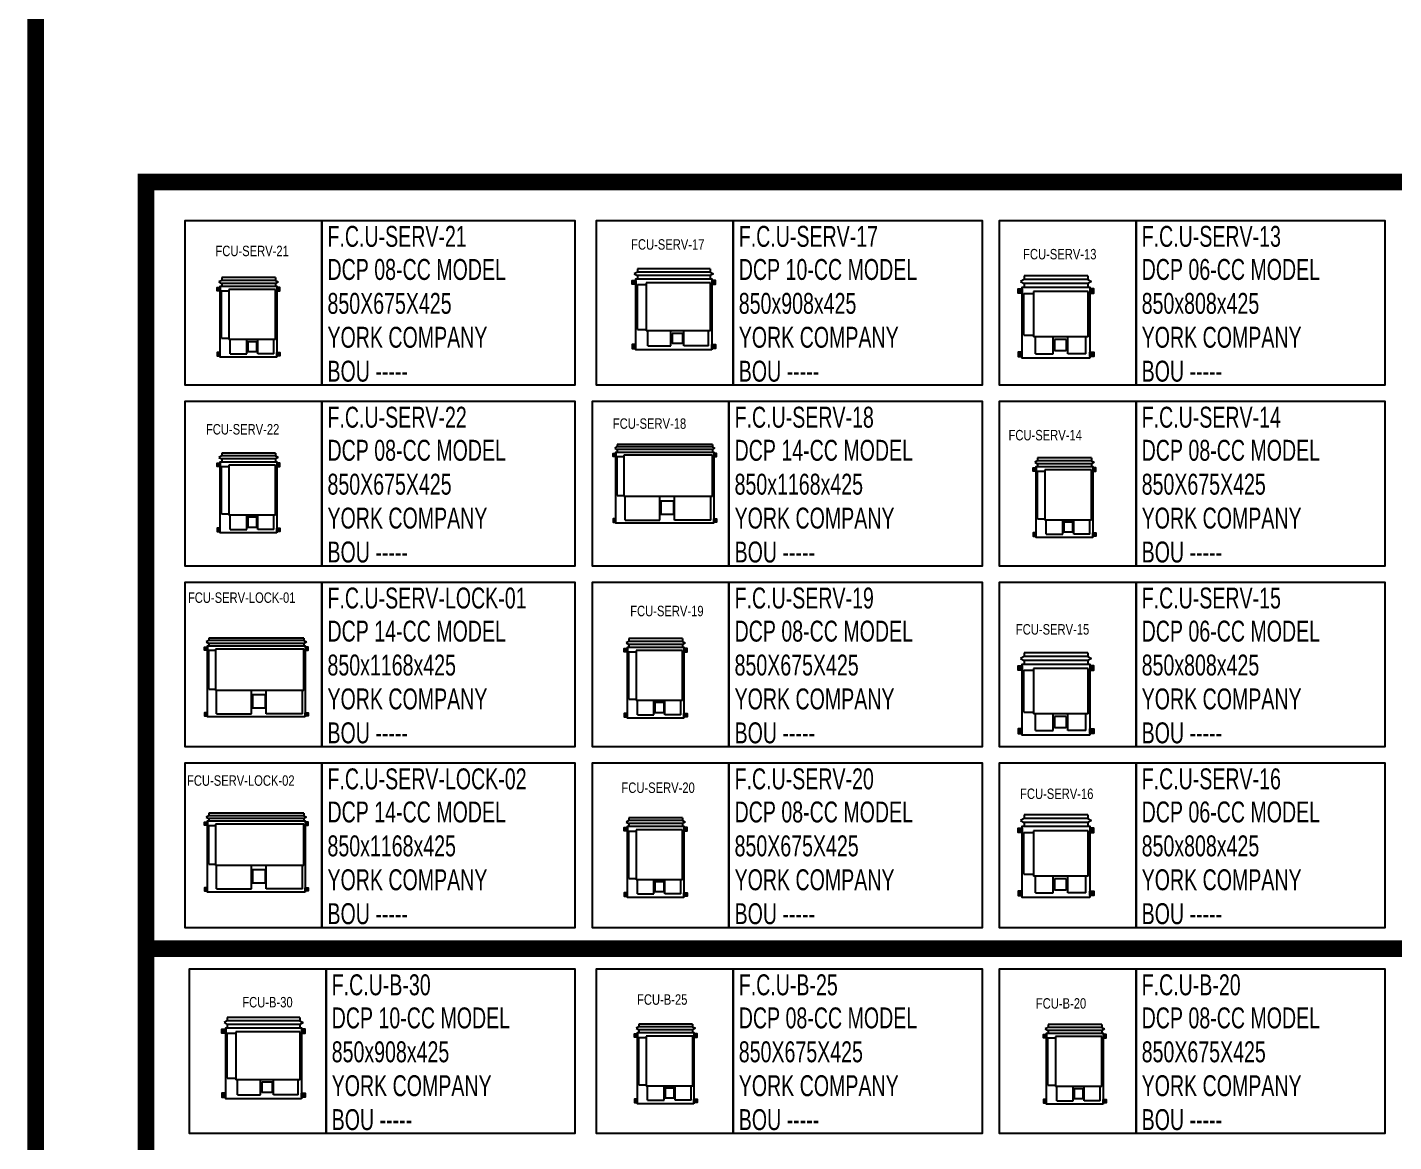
# Model space of a CAD drawing. Header units: millimetres. Extents: x -21221 to 1625077, y -149981 to 356550.
# Drawn here: x 234748 to 251080, y 153080 to 166401 of the extents above; entities that cross this region are included whole.
import ezdxf
from ezdxf.enums import TextEntityAlignment as Align

# ---------------------------------------------------------------- set-up
doc = ezdxf.new("R2010")
doc.units = ezdxf.units.MM
doc.header["$LTSCALE"] = 1000
doc.header["$MEASUREMENT"] = 0
doc.layers.get('0').update_dxf_attribs({"linetype": 'CONTINUOUS'})
doc.layers.add('12- EQUIPMENT HVAC', color=12, linetype='CONTINUOUS')
doc.styles.add('STENCIL', font='stencil.shx')
doc.styles.add('TEXT-P', font='stencil.shx', dxfattribs={"height": 0.3})

# ---------------------------------------------------------------- blocks, each defined once
blk = doc.blocks.new('FCU-SERV-10')
for p, q in [((-382, 91), (-426, 68)), ((-426, 68), (-382, 44)), ((382, 135), (-382, 135)), ((-382, 135), (-382, 91)), ((382, 91), (-382, 91)), ((382, 44), (-382, 44)), ((-382, 44), (-382, 0)), ((382, 135), (382, 91)), ((382, 91), (426, 68)), ((426, 68), (382, 44)), ((382, 44), (382, 0)), ((-408, -47), (-450, -47)), ((-429, -68), (-429, -26)), ((-383, -574), (-383, -75)), ((-383, -75), (-267, -75)), ((383, -54), (-267, -54)), ((-267, -54), (-267, -595)), ((383, -595), (383, -54)), ((408, -47), (450, -47)), ((429, -68), (429, -26)), ((-383, -574), (-267, -574)), ((383, -595), (-267, -595)), ((-246, -796), (-246, -595)), ((-33, -796), (-33, -595)), ((-16, -627), (-16, -763)), ((123, -627), (-16, -627)), ((123, -627), (123, -763)), ((142, -796), (142, -595)), ((357, -796), (357, -595)), ((-408, -803), (-450, -803)), ((-429, -782), (-429, -824)), ((-246, -796), (-33, -796)), ((-16, -706), (-33, -706)), ((-16, -728), (-33, -728)), ((123, -763), (-16, -763)), ((142, -706), (123, -706)), ((142, -728), (123, -728)), ((357, -796), (142, -796)), ((408, -803), (450, -803)), ((429, -782), (429, -824))]:
    blk.add_line(p, q)
for points in [[(404, -850), (-404, -850), (-404, 0), (404, 0)], [(-404, -21), (-404, -74), (-453, -74), (-453, -21)], [(404, -21), (404, -74), (453, -74), (453, -21)], [(-404, -829), (-404, -776), (-453, -776), (-453, -829)], [(404, -829), (404, -776), (453, -776), (453, -829)]]:
    blk.add_lwpolyline(points, close=True)
for centre, radius in [((-429, -47), 11.5), ((-429, -47), 8.59), ((429, -47), 11.5), ((429, -47), 8.59), ((-429, -803), 11.5), ((-429, -803), 8.59), ((429, -803), 11.5), ((429, -803), 8.59)]:
    blk.add_circle(centre, radius)
blk = doc.blocks.new('FCU-SERV-14')
for p, q in [((-321, 36), (-354, 18)), ((-354, 18), (-321, 0)), ((321, 69), (-321, 69)), ((-321, 69), (-321, 36)), ((321, 36), (-321, 36)), ((321, 0), (-321, 0)), ((321, 69), (321, 36)), ((321, 36), (354, 18)), ((354, 18), (321, 0)), ((-340, -69), (-372, -69)), ((-356, -85), (-356, -53)), ((-322, -657), (-322, -90)), ((-322, -90), (-234, -90)), ((-321, 0), (-321, -33)), ((322, -74), (-234, -74)), ((-234, -74), (-234, -673)), ((321, 0), (321, -33)), ((322, -673), (322, -74)), ((340, -69), (372, -69)), ((356, -85), (356, -53)), ((-322, -657), (-234, -657)), ((322, -673), (-234, -673)), ((-218, -842), (-218, -673)), ((-21, -842), (-21, -673)), ((-8, -756), (-21, -756)), ((-8, -791), (-21, -791)), ((-8, -697), (-8, -818)), ((96, -697), (-8, -697)), ((96, -697), (96, -818)), ((111, -756), (96, -756)), ((111, -791), (96, -791)), ((111, -842), (111, -673)), ((302, -842), (302, -673)), ((-340, -847), (-372, -847)), ((-356, -832), (-356, -863)), ((-218, -842), (-21, -842)), ((96, -818), (-8, -818)), ((302, -842), (111, -842)), ((340, -847), (372, -847)), ((356, -832), (356, -863))]:
    blk.add_line(p, q)
for points in [[(-338, -49), (-338, -89), (-375, -89), (-375, -49)], [(337, -883), (-338, -883), (-338, -33), (337, -33)], [(337, -49), (337, -89), (375, -89), (375, -49)], [(-338, -867), (-338, -828), (-375, -828), (-375, -867)], [(337, -867), (337, -828), (375, -828), (375, -867)]]:
    blk.add_lwpolyline(points, close=True)
for centre, radius in [((-356, -69), 8.69), ((-356, -69), 6.49), ((356, -69), 8.69), ((356, -69), 6.49), ((-356, -847), 8.69), ((-356, -847), 6.49), ((356, -847), 8.69), ((356, -847), 6.49)]:
    blk.add_circle(centre, radius)
blk = doc.blocks.new('FCU-SERV-15')
for p, q in [((-382, 47), (-426, 24)), ((-426, 24), (-382, 0)), ((382, 91), (-382, 91)), ((-382, 91), (-382, 47)), ((382, 47), (-382, 47)), ((382, 0), (-382, 0)), ((382, 91), (382, 47)), ((382, 47), (426, 24)), ((426, 24), (382, 0)), ((-408, -91), (-450, -91)), ((-429, -112), (-429, -70)), ((-383, -618), (-383, -119)), ((-383, -119), (-267, -119)), ((-382, 0), (-382, -44)), ((383, -98), (-267, -98)), ((-267, -98), (-267, -639)), ((382, 0), (382, -44)), ((383, -639), (383, -98)), ((408, -91), (450, -91)), ((429, -112), (429, -70)), ((-383, -618), (-267, -618)), ((383, -639), (-267, -639)), ((-246, -839), (-246, -639)), ((-33, -839), (-33, -639)), ((142, -839), (142, -639)), ((357, -839), (357, -639)), ((-16, -750), (-33, -750)), ((-16, -771), (-33, -771)), ((-16, -671), (-16, -807)), ((123, -671), (-16, -671)), ((123, -807), (-16, -807)), ((123, -671), (123, -807)), ((142, -750), (123, -750)), ((142, -771), (123, -771)), ((-408, -847), (-450, -847)), ((-429, -826), (-429, -868)), ((-246, -839), (-33, -839)), ((357, -839), (142, -839)), ((408, -847), (450, -847)), ((429, -826), (429, -868))]:
    blk.add_line(p, q)
for points in [[(-404, -65), (-404, -117), (-453, -117), (-453, -65)], [(404, -894), (-404, -894), (-404, -44), (404, -44)], [(404, -65), (404, -117), (453, -117), (453, -65)], [(-404, -873), (-404, -820), (-453, -820), (-453, -873)], [(404, -873), (404, -820), (453, -820), (453, -873)]]:
    blk.add_lwpolyline(points, close=True)
for centre, radius in [((-429, -91), 11.5), ((-429, -91), 8.59), ((429, -91), 11.5), ((429, -91), 8.59), ((-429, -847), 11.5), ((-429, -847), 8.59), ((429, -847), 11.5), ((429, -847), 8.59)]:
    blk.add_circle(centre, radius)
blk = doc.blocks.new('FCU-SERV-16')
for p, q in [((-382, 47), (-426, 24)), ((-426, 24), (-382, 0)), ((382, 91), (-382, 91)), ((-382, 91), (-382, 47)), ((382, 47), (-382, 47)), ((382, 0), (-382, 0)), ((382, 91), (382, 47)), ((382, 47), (426, 24)), ((426, 24), (382, 0)), ((-408, -91), (-450, -91)), ((-429, -112), (-429, -70)), ((-383, -618), (-383, -119)), ((-383, -119), (-267, -119)), ((-382, 0), (-382, -44)), ((383, -98), (-267, -98)), ((-267, -98), (-267, -639)), ((382, 0), (382, -44)), ((383, -639), (383, -98)), ((408, -91), (450, -91)), ((429, -112), (429, -70)), ((-383, -618), (-267, -618)), ((383, -639), (-267, -639)), ((-246, -839), (-246, -639)), ((-33, -839), (-33, -639)), ((142, -839), (142, -639)), ((357, -839), (357, -639)), ((-16, -750), (-33, -750)), ((-16, -771), (-33, -771)), ((-16, -671), (-16, -807)), ((123, -671), (-16, -671)), ((123, -807), (-16, -807)), ((123, -671), (123, -807)), ((142, -750), (123, -750)), ((142, -771), (123, -771)), ((-408, -847), (-450, -847)), ((-429, -826), (-429, -868)), ((-246, -839), (-33, -839)), ((357, -839), (142, -839)), ((408, -847), (450, -847)), ((429, -826), (429, -868))]:
    blk.add_line(p, q)
for points in [[(-404, -65), (-404, -117), (-453, -117), (-453, -65)], [(404, -894), (-404, -894), (-404, -44), (404, -44)], [(404, -65), (404, -117), (453, -117), (453, -65)], [(-404, -873), (-404, -820), (-453, -820), (-453, -873)], [(404, -873), (404, -820), (453, -820), (453, -873)]]:
    blk.add_lwpolyline(points, close=True)
for centre, radius in [((-429, -91), 11.5), ((-429, -91), 8.59), ((429, -91), 11.5), ((429, -91), 8.59), ((-429, -847), 11.5), ((-429, -847), 8.59), ((429, -847), 11.5), ((429, -847), 8.59)]:
    blk.add_circle(centre, radius)
blk = doc.blocks.new('FCU-SERV-17')
for p, q in [((-434, 42), (-474, 21)), ((-474, 21), (-434, 0)), ((434, 81), (-434, 81)), ((-434, 81), (-434, 42)), ((434, 42), (-434, 42)), ((434, 0), (-434, 0)), ((434, 81), (434, 42)), ((434, 42), (474, 21)), ((474, 21), (434, 0)), ((-457, -81), (-495, -81)), ((-476, -100), (-476, -62)), ((-435, -643), (-435, -106)), ((-435, -106), (-332, -106)), ((-434, 0), (-434, -39)), ((435, -87), (-332, -87)), ((-332, -87), (-332, -662)), ((434, 0), (434, -39)), ((435, -662), (435, -87)), ((457, -81), (495, -81)), ((476, -100), (476, -62)), ((-435, -643), (-332, -643)), ((435, -662), (-332, -662)), ((-314, -841), (-314, -662)), ((-38, -841), (-38, -662)), ((-23, -761), (-38, -761)), ((-23, -780), (-38, -780)), ((-23, -691), (-23, -812)), ((101, -691), (-23, -691)), ((101, -812), (-23, -812)), ((101, -691), (101, -812)), ((118, -761), (101, -761)), ((118, -780), (101, -780)), ((118, -841), (118, -662)), ((412, -841), (412, -662)), ((-457, -847), (-495, -847)), ((-476, -828), (-476, -866)), ((-314, -841), (-38, -841)), ((412, -841), (118, -841)), ((457, -847), (495, -847)), ((476, -828), (476, -866))]:
    blk.add_line(p, q)
for points in [[(-454, -58), (-454, -104), (-498, -104), (-498, -58)], [(454, -889), (-454, -889), (-454, -39), (454, -39)], [(454, -58), (454, -104), (498, -104), (498, -58)], [(-454, -870), (-454, -824), (-498, -824), (-498, -870)], [(454, -870), (454, -824), (498, -824), (498, -870)]]:
    blk.add_lwpolyline(points, close=True)
for centre, radius in [((-476, -81), 10.2), ((-476, -81), 7.65), ((476, -81), 10.2), ((476, -81), 7.65), ((-476, -847), 10.2), ((-476, -847), 7.65), ((476, -847), 10.2), ((476, -847), 7.65)]:
    blk.add_circle(centre, radius)
blk = doc.blocks.new('FCU-SERV-18')
for p, q in [((569, 0), (-569, 0)), ((-569, 0), (-569, -30)), ((569, 0), (569, -30)), ((-586, -126), (-616, -126)), ((-601, -141), (-601, -112)), ((-569, -30), (-599, -47)), ((-599, -47), (-569, -63)), ((569, -30), (-569, -30)), ((569, -63), (-569, -63)), ((-569, -63), (-569, -93)), ((-569, -611), (-569, -146)), ((-569, -146), (-489, -146)), ((569, -131), (-489, -131)), ((-489, -131), (-489, -625)), ((569, -30), (599, -47)), ((599, -47), (569, -63)), ((569, -63), (569, -93)), ((569, -625), (569, -131)), ((586, -126), (616, -126)), ((601, -141), (601, -112)), ((-569, -611), (-489, -611)), ((569, -625), (-489, -625)), ((-475, -906), (-475, -625)), ((-59, -906), (-59, -625)), ((117, -906), (117, -625)), ((551, -906), (551, -625)), ((-47, -797), (-59, -797)), ((-47, -812), (-59, -812)), ((-47, -679), (-47, -837)), ((104, -679), (-47, -679)), ((104, -679), (104, -837)), ((117, -797), (104, -797)), ((117, -812), (104, -812)), ((-586, -911), (-616, -911)), ((-601, -896), (-601, -925)), ((-475, -906), (-59, -906)), ((104, -837), (-47, -837)), ((551, -906), (117, -906)), ((586, -911), (616, -911)), ((601, -896), (601, -925))]:
    blk.add_line(p, q)
for points in [[(-584, -108), (-584, -144), (-618, -144), (-618, -108)], [(584, -943), (-584, -943), (-584, -93), (584, -93)], [(584, -108), (584, -144), (618, -144), (618, -108)], [(-584, -929), (-584, -892), (-618, -892), (-618, -929)], [(584, -929), (584, -892), (618, -892), (618, -929)]]:
    blk.add_lwpolyline(points, close=True)
for centre, radius in [((-601, -126), 7.96), ((-601, -126), 5.95), ((601, -126), 7.96), ((601, -126), 5.95), ((-601, -911), 7.96), ((-601, -911), 5.95), ((601, -911), 7.96), ((601, -911), 5.95)]:
    blk.add_circle(centre, radius)
blk = doc.blocks.new('FCU-SERV-19')
for p, q in [((-321, 69), (-354, 51)), ((-354, 51), (-321, 33)), ((321, 102), (-321, 102)), ((-321, 102), (-321, 69)), ((321, 69), (-321, 69)), ((321, 33), (-321, 33)), ((-321, 33), (-321, 0)), ((321, 102), (321, 69)), ((321, 69), (354, 51)), ((354, 51), (321, 33)), ((321, 33), (321, 0)), ((-340, -36), (-372, -36)), ((-356, -52), (-356, -20)), ((-322, -624), (-322, -57)), ((-322, -57), (-234, -57)), ((322, -41), (-234, -41)), ((-234, -41), (-234, -640)), ((322, -640), (322, -41)), ((340, -36), (372, -36)), ((356, -52), (356, -20)), ((-322, -624), (-234, -624)), ((322, -640), (-234, -640)), ((-218, -809), (-218, -640)), ((-21, -809), (-21, -640)), ((111, -809), (111, -640)), ((302, -809), (302, -640)), ((-340, -814), (-372, -814)), ((-356, -798), (-356, -830)), ((-218, -809), (-21, -809)), ((-8, -723), (-21, -723)), ((-8, -758), (-21, -758)), ((-8, -664), (-8, -785)), ((96, -664), (-8, -664)), ((96, -785), (-8, -785)), ((96, -664), (96, -785)), ((111, -723), (96, -723)), ((111, -758), (96, -758)), ((302, -809), (111, -809)), ((340, -814), (372, -814)), ((356, -798), (356, -830))]:
    blk.add_line(p, q)
for points in [[(337, -850), (-338, -850), (-338, 0), (337, 0)], [(-338, -16), (-338, -56), (-375, -56), (-375, -16)], [(337, -16), (337, -56), (375, -56), (375, -16)], [(-338, -834), (-338, -794), (-375, -794), (-375, -834)], [(337, -834), (337, -794), (375, -794), (375, -834)]]:
    blk.add_lwpolyline(points, close=True)
for centre, radius in [((-356, -36), 8.69), ((-356, -36), 6.49), ((356, -36), 8.69), ((356, -36), 6.49), ((-356, -814), 8.69), ((-356, -814), 6.49), ((356, -814), 8.69), ((356, -814), 6.49)]:
    blk.add_circle(centre, radius)
blk = doc.blocks.new('FCU-SERV-20')
for p, q in [((-321, 36), (-354, 18)), ((-354, 18), (-321, 0)), ((321, 69), (-321, 69)), ((-321, 69), (-321, 36)), ((321, 36), (-321, 36)), ((321, 0), (-321, 0)), ((321, 69), (321, 36)), ((321, 36), (354, 18)), ((354, 18), (321, 0)), ((-340, -69), (-372, -69)), ((-356, -85), (-356, -53)), ((-322, -657), (-322, -90)), ((-322, -90), (-234, -90)), ((-321, 0), (-321, -33)), ((322, -74), (-234, -74)), ((-234, -74), (-234, -673)), ((321, 0), (321, -33)), ((322, -673), (322, -74)), ((340, -69), (372, -69)), ((356, -85), (356, -53)), ((-322, -657), (-234, -657)), ((322, -673), (-234, -673)), ((-218, -842), (-218, -673)), ((-21, -842), (-21, -673)), ((-8, -756), (-21, -756)), ((-8, -791), (-21, -791)), ((-8, -697), (-8, -818)), ((96, -697), (-8, -697)), ((96, -697), (96, -818)), ((111, -756), (96, -756)), ((111, -791), (96, -791)), ((111, -842), (111, -673)), ((302, -842), (302, -673)), ((-340, -847), (-372, -847)), ((-356, -832), (-356, -863)), ((-218, -842), (-21, -842)), ((96, -818), (-8, -818)), ((302, -842), (111, -842)), ((340, -847), (372, -847)), ((356, -832), (356, -863))]:
    blk.add_line(p, q)
for points in [[(-338, -49), (-338, -89), (-375, -89), (-375, -49)], [(337, -883), (-338, -883), (-338, -33), (337, -33)], [(337, -49), (337, -89), (375, -89), (375, -49)], [(-338, -867), (-338, -828), (-375, -828), (-375, -867)], [(337, -867), (337, -828), (375, -828), (375, -867)]]:
    blk.add_lwpolyline(points, close=True)
for centre, radius in [((-356, -69), 8.69), ((-356, -69), 6.49), ((356, -69), 8.69), ((356, -69), 6.49), ((-356, -847), 8.69), ((-356, -847), 6.49), ((356, -847), 8.69), ((356, -847), 6.49)]:
    blk.add_circle(centre, radius)
blk = doc.blocks.new('FCU-SERV-21')
for p, q in [((321, 33), (-321, 33)), ((-321, 33), (-321, 0)), ((321, 0), (-321, 0)), ((321, 33), (321, 0)), ((-340, -105), (-372, -105)), ((-356, -120), (-356, -89)), ((-321, 0), (-354, -18)), ((-354, -18), (-321, -36)), ((-322, -692), (-322, -126)), ((-322, -126), (-234, -126)), ((321, -36), (-321, -36)), ((-321, -36), (-321, -69)), ((322, -110), (-234, -110)), ((-234, -110), (-234, -708)), ((321, 0), (354, -18)), ((354, -18), (321, -36)), ((321, -36), (321, -69)), ((322, -708), (322, -110)), ((340, -105), (372, -105)), ((356, -120), (356, -89)), ((-322, -692), (-234, -692)), ((322, -708), (-234, -708)), ((-218, -878), (-218, -708)), ((-21, -878), (-21, -708)), ((-8, -792), (-21, -792)), ((-8, -733), (-8, -853)), ((96, -733), (-8, -733)), ((96, -733), (96, -853)), ((111, -792), (96, -792)), ((111, -878), (111, -708)), ((302, -878), (302, -708)), ((-340, -883), (-372, -883)), ((-356, -867), (-356, -899)), ((-218, -878), (-21, -878)), ((-8, -826), (-21, -826)), ((96, -853), (-8, -853)), ((111, -826), (96, -826)), ((302, -878), (111, -878)), ((340, -883), (372, -883)), ((356, -867), (356, -899))]:
    blk.add_line(p, q)
for points in [[(-338, -85), (-338, -124), (-375, -124), (-375, -85)], [(337, -919), (-338, -919), (-338, -69), (337, -69)], [(337, -85), (337, -124), (375, -124), (375, -85)], [(-338, -903), (-338, -863), (-375, -863), (-375, -903)], [(337, -903), (337, -863), (375, -863), (375, -903)]]:
    blk.add_lwpolyline(points, close=True)
for centre, radius in [((-356, -105), 8.69), ((-356, -105), 6.49), ((356, -105), 8.69), ((356, -105), 6.49), ((-356, -883), 8.69), ((-356, -883), 6.49), ((356, -883), 8.69), ((356, -883), 6.49)]:
    blk.add_circle(centre, radius)
blk = doc.blocks.new('FCU-SERV-22')
for p, q in [((-321, 36), (-354, 18)), ((-354, 18), (-321, 0)), ((321, 69), (-321, 69)), ((-321, 69), (-321, 36)), ((321, 36), (-321, 36)), ((321, 0), (-321, 0)), ((321, 69), (321, 36)), ((321, 36), (354, 18)), ((354, 18), (321, 0)), ((-340, -69), (-372, -69)), ((-356, -85), (-356, -53)), ((-322, -657), (-322, -90)), ((-322, -90), (-234, -90)), ((-321, 0), (-321, -33)), ((322, -74), (-234, -74)), ((-234, -74), (-234, -673)), ((321, 0), (321, -33)), ((322, -673), (322, -74)), ((340, -69), (372, -69)), ((356, -85), (356, -53)), ((-322, -657), (-234, -657)), ((322, -673), (-234, -673)), ((-218, -842), (-218, -673)), ((-21, -842), (-21, -673)), ((-8, -756), (-21, -756)), ((-8, -791), (-21, -791)), ((-8, -697), (-8, -818)), ((96, -697), (-8, -697)), ((96, -697), (96, -818)), ((111, -756), (96, -756)), ((111, -791), (96, -791)), ((111, -842), (111, -673)), ((302, -842), (302, -673)), ((-340, -847), (-372, -847)), ((-356, -832), (-356, -863)), ((-218, -842), (-21, -842)), ((96, -818), (-8, -818)), ((302, -842), (111, -842)), ((340, -847), (372, -847)), ((356, -832), (356, -863))]:
    blk.add_line(p, q)
for points in [[(-338, -49), (-338, -89), (-375, -89), (-375, -49)], [(337, -883), (-338, -883), (-338, -33), (337, -33)], [(337, -49), (337, -89), (375, -89), (375, -49)], [(-338, -867), (-338, -828), (-375, -828), (-375, -867)], [(337, -867), (337, -828), (375, -828), (375, -867)]]:
    blk.add_lwpolyline(points, close=True)
for centre, radius in [((-356, -69), 8.69), ((-356, -69), 6.49), ((356, -69), 8.69), ((356, -69), 6.49), ((-356, -847), 8.69), ((-356, -847), 6.49), ((356, -847), 8.69), ((356, -847), 6.49)]:
    blk.add_circle(centre, radius)
blk = doc.blocks.new('FCU-SERV-LOCK-01')
for p, q in [((-558, 43), (-588, 27)), ((-588, 27), (-558, 10)), ((580, 73), (-558, 73)), ((-558, 73), (-558, 43)), ((580, 43), (-558, 43)), ((580, 10), (-558, 10)), ((-558, 10), (-558, -20)), ((580, 73), (580, 43)), ((580, 43), (610, 27)), ((610, 27), (580, 10)), ((580, 10), (580, -20)), ((-575, -53), (-605, -53)), ((-590, -67), (-590, -38)), ((-558, -537), (-558, -72)), ((-558, -72), (-478, -72)), ((580, -58), (-478, -58)), ((-478, -58), (-478, -552)), ((580, -552), (580, -58)), ((597, -53), (627, -53)), ((612, -67), (612, -38)), ((-558, -537), (-478, -537)), ((580, -552), (-478, -552)), ((-464, -832), (-464, -552)), ((-48, -832), (-48, -552)), ((-36, -605), (-36, -763)), ((115, -605), (-36, -605)), ((115, -605), (115, -763)), ((128, -832), (128, -552)), ((562, -832), (562, -552)), ((-36, -723), (-48, -723)), ((-36, -739), (-48, -739)), ((115, -763), (-36, -763)), ((128, -723), (115, -723)), ((128, -739), (115, -739)), ((-575, -837), (-605, -837)), ((-590, -823), (-590, -852)), ((-464, -832), (-48, -832)), ((562, -832), (128, -832)), ((597, -837), (627, -837)), ((612, -823), (612, -852))]:
    blk.add_line(p, q)
for points in [[(-573, -34), (-573, -71), (-607, -71), (-607, -34)], [(595, -870), (-573, -870), (-573, -20), (595, -20)], [(595, -34), (595, -71), (629, -71), (629, -34)], [(-573, -855), (-573, -819), (-607, -819), (-607, -855)], [(595, -855), (595, -819), (629, -819), (629, -855)]]:
    blk.add_lwpolyline(points, close=True)
for centre, radius in [((-590, -53), 7.96), ((-590, -53), 5.95), ((612, -53), 7.96), ((612, -53), 5.95), ((-590, -837), 7.96), ((-590, -837), 5.95), ((612, -837), 7.96), ((612, -837), 5.95)]:
    blk.add_circle(centre, radius)
blk = doc.blocks.new('FCU-SERV-LOCK-02')
for p, q in [((-626, 5), (-656, 5)), ((-641, -10), (-641, 19)), ((-609, 101), (-639, 84)), ((-639, 84), (-609, 68)), ((529, 131), (-609, 131)), ((-609, 131), (-609, 101)), ((529, 101), (-609, 101)), ((529, 68), (-609, 68)), ((-609, 68), (-609, 38)), ((529, 0), (-529, 0)), ((-529, 0), (-529, -494)), ((529, 131), (529, 101)), ((529, 101), (559, 84)), ((559, 84), (529, 68)), ((529, 68), (529, 38)), ((546, 5), (575, 5)), ((561, -10), (561, 19)), ((-609, -480), (-609, -15)), ((-609, -15), (-529, -15)), ((529, -494), (529, 0)), ((-609, -480), (-529, -480)), ((529, -494), (-529, -494)), ((-515, -775), (-515, -494)), ((-99, -775), (-99, -494)), ((-87, -548), (-87, -706)), ((64, -548), (-87, -548)), ((64, -548), (64, -706)), ((77, -775), (77, -494)), ((511, -775), (511, -494)), ((-626, -780), (-656, -780)), ((-641, -765), (-641, -794)), ((-515, -775), (-99, -775)), ((-87, -666), (-99, -666)), ((-87, -681), (-99, -681)), ((64, -706), (-87, -706)), ((77, -666), (64, -666)), ((77, -681), (64, -681)), ((511, -775), (77, -775)), ((546, -780), (575, -780)), ((561, -765), (561, -794))]:
    blk.add_line(p, q)
for points in [[(-624, 23), (-624, -13), (-658, -13), (-658, 23)], [(544, -812), (-624, -812), (-624, 38), (544, 38)], [(544, 23), (544, -13), (578, -13), (578, 23)], [(-624, -798), (-624, -761), (-658, -761), (-658, -798)], [(544, -798), (544, -761), (578, -761), (578, -798)]]:
    blk.add_lwpolyline(points, close=True)
for centre, radius in [((-641, 5), 7.96), ((-641, 5), 5.95), ((561, 5), 7.96), ((561, 5), 5.95), ((-641, -780), 7.96), ((-641, -780), 5.95), ((561, -780), 7.96), ((561, -780), 5.95)]:
    blk.add_circle(centre, radius)
blk = doc.blocks.new('FCU-B-20')
for p, q in [((-338, 49), (-371, 31)), ((-371, 31), (-338, 13)), ((304, 82), (-338, 82)), ((-338, 82), (-338, 49)), ((304, 49), (-338, 49)), ((304, 13), (-338, 13)), ((-338, 13), (-338, -20)), ((304, 82), (304, 49)), ((304, 49), (337, 31)), ((337, 31), (304, 13)), ((304, 13), (304, -20)), ((-357, -56), (-389, -56)), ((-373, -72), (-373, -40)), ((-339, -644), (-339, -77)), ((-339, -77), (-251, -77)), ((305, -61), (-251, -61)), ((-251, -61), (-251, -660)), ((305, -660), (305, -61)), ((323, -56), (355, -56)), ((339, -72), (339, -40)), ((-339, -644), (-251, -644)), ((305, -660), (-251, -660)), ((-235, -829), (-235, -660)), ((-38, -829), (-38, -660)), ((-25, -743), (-38, -743)), ((-25, -778), (-38, -778)), ((-25, -684), (-25, -805)), ((79, -684), (-25, -684)), ((79, -805), (-25, -805)), ((79, -684), (79, -805)), ((94, -743), (79, -743)), ((94, -778), (79, -778)), ((94, -829), (94, -660)), ((285, -829), (285, -660)), ((-357, -834), (-389, -834)), ((-373, -819), (-373, -850)), ((-235, -829), (-38, -829)), ((285, -829), (94, -829)), ((323, -834), (355, -834)), ((339, -819), (339, -850))]:
    blk.add_line(p, q)
for points in [[(-355, -36), (-355, -76), (-392, -76), (-392, -36)], [(320, -870), (-355, -870), (-355, -20), (320, -20)], [(320, -36), (320, -76), (358, -76), (358, -36)], [(-355, -854), (-355, -815), (-392, -815), (-392, -854)], [(320, -854), (320, -815), (358, -815), (358, -854)]]:
    blk.add_lwpolyline(points, close=True)
for centre, radius in [((-373, -56), 8.69), ((-373, -56), 6.49), ((339, -56), 8.69), ((339, -56), 6.49), ((-373, -834), 8.69), ((-373, -834), 6.49), ((339, -834), 8.69), ((339, -834), 6.49)]:
    blk.add_circle(centre, radius)
blk = doc.blocks.new('FCU-B-25')
for p, q in [((-321, 36), (-354, 18)), ((-354, 18), (-321, 0)), ((321, 69), (-321, 69)), ((-321, 69), (-321, 36)), ((321, 36), (-321, 36)), ((321, 0), (-321, 0)), ((321, 69), (321, 36)), ((321, 36), (354, 18)), ((354, 18), (321, 0)), ((-340, -69), (-372, -69)), ((-356, -85), (-356, -53)), ((-322, -657), (-322, -90)), ((-322, -90), (-234, -90)), ((-321, 0), (-321, -33)), ((322, -74), (-234, -74)), ((-234, -74), (-234, -673)), ((321, 0), (321, -33)), ((322, -673), (322, -74)), ((340, -69), (372, -69)), ((356, -85), (356, -53)), ((-322, -657), (-234, -657)), ((322, -673), (-234, -673)), ((-218, -842), (-218, -673)), ((-21, -842), (-21, -673)), ((-8, -756), (-21, -756)), ((-8, -791), (-21, -791)), ((-8, -697), (-8, -818)), ((96, -697), (-8, -697)), ((96, -697), (96, -818)), ((111, -756), (96, -756)), ((111, -791), (96, -791)), ((111, -842), (111, -673)), ((302, -842), (302, -673)), ((-340, -847), (-372, -847)), ((-356, -832), (-356, -863)), ((-218, -842), (-21, -842)), ((96, -818), (-8, -818)), ((302, -842), (111, -842)), ((340, -847), (372, -847)), ((356, -832), (356, -863))]:
    blk.add_line(p, q)
for points in [[(-338, -49), (-338, -89), (-375, -89), (-375, -49)], [(337, -883), (-338, -883), (-338, -33), (337, -33)], [(337, -49), (337, -89), (375, -89), (375, -49)], [(-338, -867), (-338, -828), (-375, -828), (-375, -867)], [(337, -867), (337, -828), (375, -828), (375, -867)]]:
    blk.add_lwpolyline(points, close=True)
for centre, radius in [((-356, -69), 8.69), ((-356, -69), 6.49), ((356, -69), 8.69), ((356, -69), 6.49), ((-356, -847), 8.69), ((-356, -847), 6.49), ((356, -847), 8.69), ((356, -847), 6.49)]:
    blk.add_circle(centre, radius)
blk = doc.blocks.new('FCU-B-30')
for p, q in [((-461, 23), (-500, 2)), ((-500, 2), (-461, -19)), ((408, 63), (-461, 63)), ((-461, 63), (-461, 23)), ((408, 23), (-461, 23)), ((408, 63), (408, 23)), ((408, 23), (447, 2)), ((447, 2), (408, -19)), ((-484, -100), (-521, -100)), ((-502, -118), (-502, -81)), ((-462, -662), (-462, -125)), ((-462, -125), (-359, -125)), ((408, -19), (-461, -19)), ((-461, -19), (-461, -58)), ((409, -106), (-359, -106)), ((-359, -106), (-359, -681)), ((408, -19), (408, -58)), ((409, -681), (409, -106)), ((431, -100), (468, -100)), ((449, -118), (449, -81)), ((-462, -662), (-359, -662)), ((409, -681), (-359, -681)), ((-340, -859), (-340, -681)), ((-65, -859), (-65, -681)), ((-49, -779), (-65, -779)), ((-49, -799), (-65, -799)), ((-49, -709), (-49, -831)), ((74, -709), (-49, -709)), ((74, -709), (74, -831)), ((91, -779), (74, -779)), ((91, -799), (74, -799)), ((91, -859), (91, -681)), ((385, -859), (385, -681)), ((-484, -866), (-521, -866)), ((-502, -847), (-502, -884)), ((-340, -859), (-65, -859)), ((74, -831), (-49, -831)), ((385, -859), (91, -859)), ((431, -866), (468, -866)), ((449, -847), (449, -884))]:
    blk.add_line(p, q)
for points in [[(-480, -76), (-480, -123), (-524, -123), (-524, -76)], [(428, -908), (-480, -908), (-480, -58), (428, -58)], [(428, -76), (428, -123), (471, -123), (471, -76)], [(-480, -889), (-480, -842), (-524, -842), (-524, -889)], [(428, -889), (428, -842), (471, -842), (471, -889)]]:
    blk.add_lwpolyline(points, close=True)
for centre, radius in [((-502, -100), 10.2), ((-502, -100), 7.65), ((449, -100), 10.2), ((449, -100), 7.65), ((-502, -866), 10.2), ((-502, -866), 7.65), ((449, -866), 10.2), ((449, -866), 7.65)]:
    blk.add_circle(centre, radius)

msp = doc.modelspace()

# ---------------------------------------------------------------- linework, layer by layer
at = {"layer": '12- EQUIPMENT HVAC', "color": 212, "const_width": 200}
msp.add_lwpolyline([(314609.5, 173022.5), (293564.5, 173022.5), (293564.5, 208160), (234848.5, 208160), (234848.5, 124323.5), (314609.5, 124323.5), (314609.5, 173022.5)], dxfattribs=at)
for points in [[(265723.4, 164551.5), (236166.4, 164551.5), (236166.4, 155388.5), (265723.4, 155388.5)], [(265723.4, 155388.5), (236166.4, 155388.5), (236166.4, 144195.7), (265723.4, 144195.7)]]:
    msp.add_lwpolyline(points, close=True, dxfattribs=at)
at = {"layer": '12- EQUIPMENT HVAC', "color": 33}
for points in [[(238268.6, 164088.4), (236632.8, 164088.4), (236632.8, 162126.8), (238268.6, 162126.8)], [(238268.6, 162126.8), (241298.5, 162126.8), (241298.5, 164088.4), (238268.6, 164088.4)], [(243184.6, 164088.4), (241548.8, 164088.4), (241548.8, 162126.8), (243184.6, 162126.8)], [(243184.6, 162126.8), (246164.2, 162126.8), (246164.2, 164088.4), (243184.6, 164088.4)], [(248000.1, 164088.4), (246364.2, 164088.4), (246364.2, 162126.8), (248000.1, 162126.8)], [(248000.1, 162126.8), (250979.7, 162126.8), (250979.7, 164088.4), (248000.1, 164088.4)], [(238268.6, 161926.8), (236632.8, 161926.8), (236632.8, 159965.1), (238268.6, 159965.1)], [(238268.6, 159965.1), (241298.5, 159965.1), (241298.5, 161926.8), (238268.6, 161926.8)], [(243134.3, 161926.8), (241498.5, 161926.8), (241498.5, 159965.1), (243134.3, 159965.1)], [(243134.3, 159965.1), (246164.2, 159965.1), (246164.2, 161926.8), (243134.3, 161926.8)], [(248000.1, 161926.8), (246364.2, 161926.8), (246364.2, 159965.1), (248000.1, 159965.1)], [(248000.1, 159965.1), (250979.7, 159965.1), (250979.7, 161926.8), (248000.1, 161926.8)], [(238268.6, 159765.1), (236632.8, 159765.1), (236632.8, 157803.5), (238268.6, 157803.5)], [(238268.6, 157803.5), (241298.5, 157803.5), (241298.5, 159765.1), (238268.6, 159765.1)], [(243134.3, 159765.1), (241498.5, 159765.1), (241498.5, 157803.5), (243134.3, 157803.5)], [(243134.3, 157803.5), (246164.2, 157803.5), (246164.2, 159765.1), (243134.3, 159765.1)], [(248000.1, 159765.1), (246364.2, 159765.1), (246364.2, 157803.5), (248000.1, 157803.5)], [(248000.1, 157803.5), (250979.7, 157803.5), (250979.7, 159765.1), (248000.1, 159765.1)], [(238268.6, 157603.5), (236632.8, 157603.5), (236632.8, 155641.8), (238268.6, 155641.8)], [(238268.6, 155641.8), (241298.5, 155641.8), (241298.5, 157603.5), (238268.6, 157603.5)], [(243134.3, 157603.5), (241498.5, 157603.5), (241498.5, 155641.8), (243134.3, 155641.8)], [(243134.3, 155641.8), (246164.2, 155641.8), (246164.2, 157603.5), (243134.3, 157603.5)], [(248000.1, 157603.5), (246364.2, 157603.5), (246364.2, 155641.8), (248000.1, 155641.8)], [(248000.1, 155641.8), (250979.7, 155641.8), (250979.7, 157603.5), (248000.1, 157603.5)], [(238318.9, 155141.8), (236683.1, 155141.8), (236683.1, 153180.2), (238318.9, 153180.2)], [(238318.9, 153180.2), (241298.5, 153180.2), (241298.5, 155141.8), (238318.9, 155141.8)], [(243184.6, 155141.8), (241548.8, 155141.8), (241548.8, 153180.2), (243184.6, 153180.2)], [(243184.6, 153180.2), (246164.2, 153180.2), (246164.2, 155141.8), (243184.6, 155141.8)], [(248000.1, 155141.8), (246364.2, 155141.8), (246364.2, 153180.2), (248000.1, 153180.2)], [(248000.1, 153180.2), (250979.7, 153180.2), (250979.7, 155141.8), (248000.1, 155141.8)]]:
    msp.add_lwpolyline(points, close=True, dxfattribs=at)

# ---------------------------------------------------------------- block references
at = {"layer": '12- EQUIPMENT HVAC'}
for name, p in [('FCU-SERV-17', (242477.4, 163432.9)), ('FCU-SERV-21', (237392.9, 163376)), ('FCU-SERV-10', (247043.6, 163295.6)), ('FCU-SERV-18', (242368.5, 161415.7)), ('FCU-SERV-22', (237392.9, 161241.1)), ('FCU-SERV-14', (247145.4, 161184.2)), ('FCU-SERV-LOCK-01', (237474.9, 159026.9)), ('FCU-SERV-19', (242258.6, 158992)), ('FCU-SERV-15', (247043.6, 158833.4)), ('FCU-SERV-LOCK-02', (237525.9, 156875.7)), ('FCU-SERV-20', (242258.6, 156883.4)), ('FCU-SERV-16', (247043.6, 156894.7))]:
    msp.add_blockref(name, p, dxfattribs=at)
at = {"layer": '12- EQUIPMENT HVAC', "color": 3}
for name, p in [('FCU-B-30', (237599.3, 154500.8)), ('FCU-B-25', (242379.8, 154417.2)), ('FCU-B-20', (247287, 154397.8))]:
    msp.add_blockref(name, p, dxfattribs=at)

# ---------------------------------------------------------------- texts
at = {"layer": '12- EQUIPMENT HVAC', "color": 4, "style": 'TEXT-P', "width": 0.7}
for s, p in [('F.C.U-SERV-21', (238336.1, 163701.9)), ('F.C.U-SERV-17', (243252.1, 163701.9)), ('F.C.U-SERV-13', (248067.5, 163701.9)), ('DCP 08-CC MODEL', (238336.1, 163306.3)), ('DCP 10-CC MODEL', (243252.1, 163306.3)), ('DCP 06-CC MODEL', (248067.5, 163306.3)), ('850X675X425', (238336.1, 162901)), ('850x908x425', (243252.1, 162901)), ('850x808x425', (248067.5, 162901)), ('YORK COMPANY', (238336.1, 162495.8)), ('YORK COMPANY', (243252.1, 162495.8)), ('YORK COMPANY', (248067.5, 162495.8)), ('BOU -----', (238336.1, 162090.5)), ('BOU -----', (243252.1, 162090.5)), ('BOU -----', (248067.5, 162090.5)), ('F.C.U-SERV-22', (238336.1, 161540.2)), ('F.C.U-SERV-18', (243201.8, 161540.2)), ('F.C.U-SERV-14', (248067.5, 161540.2)), ('DCP 08-CC MODEL', (238336.1, 161144.7)), ('DCP 14-CC MODEL', (243201.8, 161144.7)), ('DCP 08-CC MODEL', (248067.5, 161144.7)), ('850X675X425', (238336.1, 160739.4)), ('850x1168x425', (243201.8, 160739.4)), ('850X675X425', (248067.5, 160739.4)), ('YORK COMPANY', (238336.1, 160334.1)), ('YORK COMPANY', (243201.8, 160334.1)), ('YORK COMPANY', (248067.5, 160334.1)), ('BOU -----', (238336.1, 159928.8)), ('BOU -----', (243201.8, 159928.8)), ('BOU -----', (248067.5, 159928.8)), ('F.C.U-SERV-LOCK-01', (238336.1, 159378.6)), ('F.C.U-SERV-19', (243201.8, 159378.6)), ('F.C.U-SERV-15', (248067.5, 159378.6)), ('DCP 14-CC MODEL', (238336.1, 158983)), ('DCP 08-CC MODEL', (243201.8, 158983)), ('DCP 06-CC MODEL', (248067.5, 158983)), ('850x1168x425', (238336.1, 158577.7)), ('850X675X425', (243201.8, 158577.7)), ('850x808x425', (248067.5, 158577.7)), ('YORK COMPANY', (238336.1, 158172.5)), ('YORK COMPANY', (243201.8, 158172.5)), ('YORK COMPANY', (248067.5, 158172.5)), ('BOU -----', (238336.1, 157767.2)), ('BOU -----', (243201.8, 157767.2)), ('BOU -----', (248067.5, 157767.2)), ('F.C.U-SERV-LOCK-02', (238336.1, 157216.9)), ('F.C.U-SERV-20', (243201.8, 157216.9)), ('F.C.U-SERV-16', (248067.5, 157216.9)), ('DCP 14-CC MODEL', (238336.1, 156821.4)), ('DCP 08-CC MODEL', (243201.8, 156821.4)), ('DCP 06-CC MODEL', (248067.5, 156821.4)), ('850x1168x425', (238336.1, 156416.1)), ('850X675X425', (243201.8, 156416.1)), ('850x808x425', (248067.5, 156416.1)), ('YORK COMPANY', (238336.1, 156010.8)), ('YORK COMPANY', (243201.8, 156010.8)), ('YORK COMPANY', (248067.5, 156010.8)), ('BOU -----', (238336.1, 155605.5)), ('BOU -----', (243201.8, 155605.5)), ('BOU -----', (248067.5, 155605.5)), ('F.C.U-B-30', (238386.4, 154755.3)), ('F.C.U-B-25', (243252.1, 154755.3)), ('F.C.U-B-20', (248067.5, 154755.3)), ('DCP 10-CC MODEL', (238386.4, 154359.7)), ('DCP 08-CC MODEL', (243252.1, 154359.7)), ('DCP 08-CC MODEL', (248067.5, 154359.7)), ('850x908x425', (238386.4, 153954.4)), ('850X675X425', (243252.1, 153954.4)), ('850X675X425', (248067.5, 153954.4)), ('YORK COMPANY', (238386.4, 153549.2)), ('YORK COMPANY', (243252.1, 153549.2)), ('YORK COMPANY', (248067.5, 153549.2)), ('BOU -----', (238386.4, 153143.9)), ('BOU -----', (243252.1, 153143.9)), ('BOU -----', (248067.5, 153143.9))]:
    msp.add_text(s, height=250, dxfattribs=at).set_placement(p, align=Align.BOTTOM_LEFT)
at = {"layer": '12- EQUIPMENT HVAC', "color": 4, "style": 'STENCIL', "width": 0.8}
for s, p in [('FCU-SERV-17', (241965.1, 163742.8, 0)), ('FCU-SERV-21', (236997.1, 163665.1, 0)), ('FCU-SERV-13', (246650.5, 163626.7, 0)), ('FCU-SERV-18', (241746.9, 161601.5, 0)), ('FCU-SERV-22', (236883.4, 161533.3, 0)), ('FCU-SERV-14', (246476.4, 161463.1)), ('FCU-SERV-LOCK-01', (236668.2, 159520.9, 0)), ('FCU-SERV-19', (241954.5, 159360.9, 0)), ('FCU-SERV-15', (246564, 159141.7, 0)), ('FCU-SERV-LOCK-02', (236657.4, 157334.3)), ('FCU-SERV-20', (241849.6, 157248.7, 0)), ('FCU-SERV-16', (246614.3, 157176.4, 0)), ('FCU-B-25', (242036.2, 154716.8)), ('FCU-B-30', (237317.9, 154685, 0)), ('FCU-B-20', (246802.9, 154670.5))]:
    msp.add_text(s, height=125, dxfattribs=at).set_placement(p)

doc.saveas('drawing.dxf')
